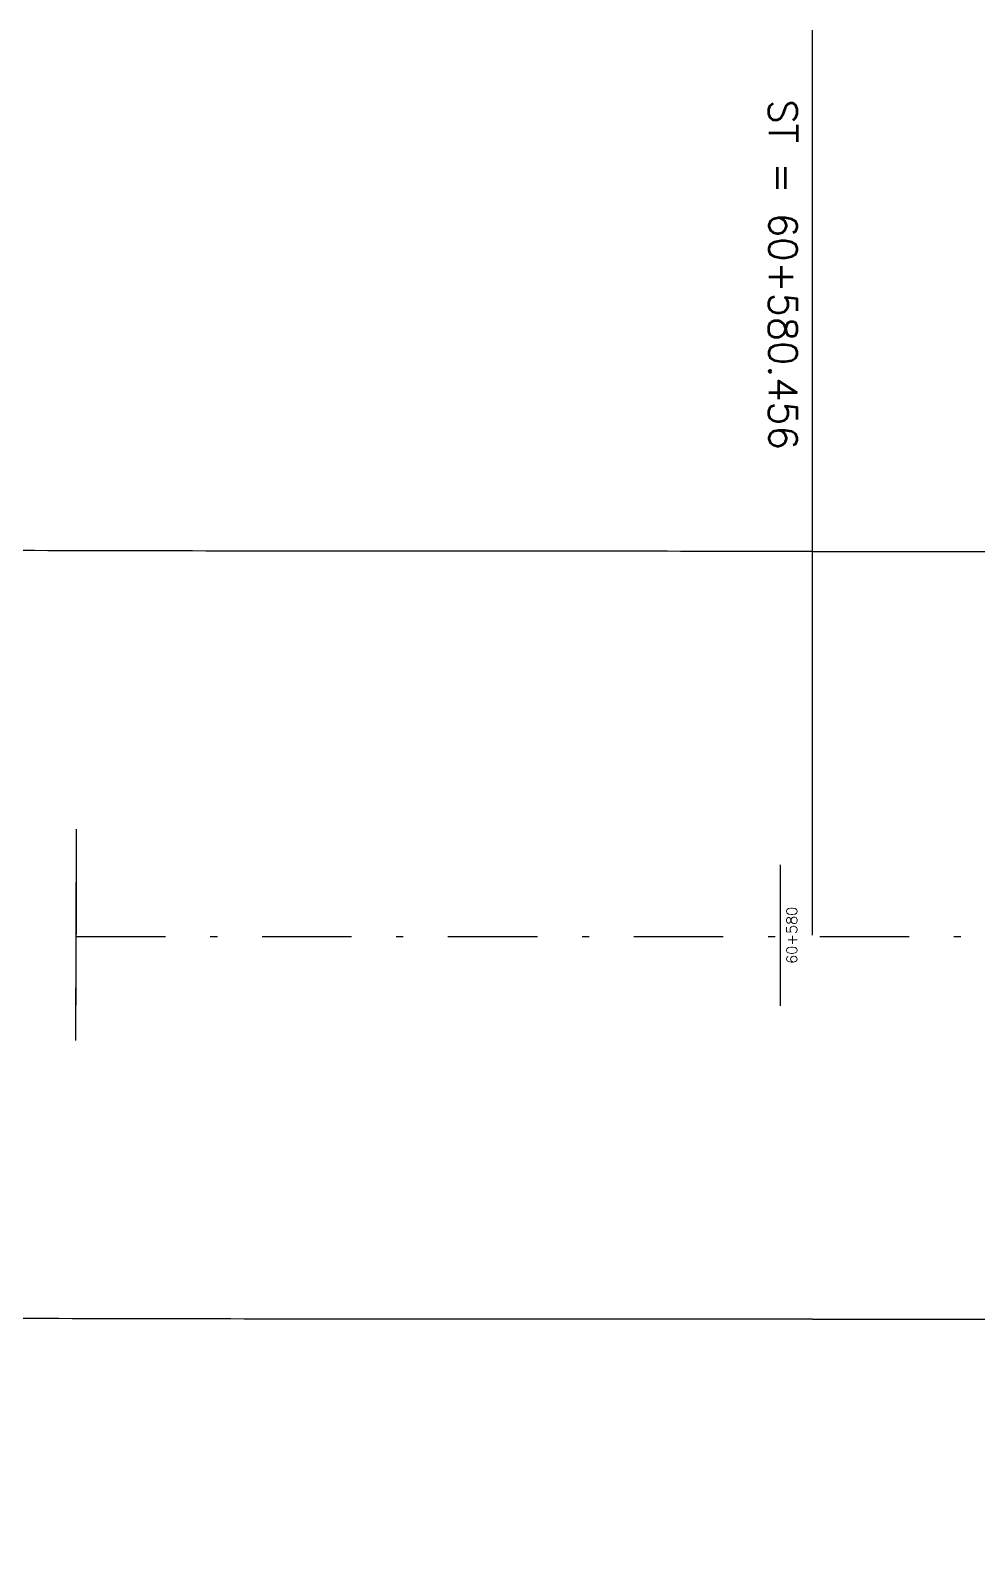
# Model space of a CAD drawing. Header units: metres. Extents: x 1080427 to 1081241, y 976768 to 977288.
# Drawn here: x 1080643.16 to 1080656.62, y 976939.58 to 976961.04 of the extents above; entities that cross this region are included whole.
import ezdxf
from ezdxf import colors
from ezdxf.entities.mleader import LeaderData, LeaderLine
from ezdxf.enums import TextEntityAlignment as Align
from ezdxf.math import Vec2, Vec3

# ---------------------------------------------------------------- set-up
doc = ezdxf.new("R2010")
doc.units = ezdxf.units.M
doc.header["$LTSCALE"] = 25.4
doc.linetypes.add('DASHDOT', pattern=[1, 0.5, -0.25, 0, -0.25])
doc.layers.add('COTA', color=1, linetype='Continuous', lineweight=30)
doc.layers.add('R80', color=3, linetype='Continuous', lineweight=30)
for name, color, linetype in [('DGEO_S3E1_NUEV_BVIA', 60, 'Continuous'), ('DGEO_S3E1_NUEV_STALBL', 7, 'Continuous'), ('dgeo_s3e1_nuevSTALBL', 7, 'Continuous'), ('dgeo_s3e1_nuevSTAPTS', 7, 'Continuous'), ('EJE PUENTE', 41, 'DASHDOT')]:
    doc.layers.add(name, color=color, linetype=linetype)
doc.styles.add('romans', font='romans.shx')

# ---------------------------------------------------------------- blocks, each defined once
blk = doc.blocks.new('sta_tic')
blk.add_line((0, -0.04165), (0, 0.04165))
blk = doc.blocks.new('lbl_tic')
blk.add_line((0, -0.04165), (0, 0.04165))

msp = doc.modelspace()

# ---------------------------------------------------------------- linework, layer by layer
at = {"layer": 'DGEO_S3E1_NUEV_BVIA'}
for p, q in [((1080654.26932, 976953.648042), (1080660.386292, 976953.648042)), ((1080654.26932, 976942.748042), (1080660.573263, 976942.748042))]:
    msp.add_line(p, q, dxfattribs=at)
for points in [[(1080654.26932, 976953.648042, -0.000131579), (1080648.273623, 976953.64962, -0.000592105), (1080642.286542, 976953.660647, -0.000986842), (1080636.308134, 976953.690536, -0.00138158), (1080630.338543, 976953.748659, -0.001776318), (1080624.378047, 976953.844344, -0.002171056), (1080618.427102, 976953.986874, -0.002565795), (1080612.486381, 976954.185486, -0.002960535), (1080606.556824, 976954.449361, -0.003355276), (1080600.639673, 976954.787619, -0.003815808), (1080594.736522, 976955.209312, -0.004144761)], [(1080654.26932, 976942.748042, -0.000131579), (1080648.265018, 976942.749623, -0.000592105), (1080642.252121, 976942.760701, -0.000986842), (1080636.230687, 976942.790811, -0.00138158), (1080630.200863, 976942.849529, -0.001776318), (1080624.16293, 976942.946467, -0.002171056), (1080618.117354, 976943.091276, -0.002565795), (1080612.064828, 976943.293641, -0.002960535), (1080606.006321, 976943.563271, -0.003355276), (1080599.943122, 976943.909898, -0.003815808), (1080593.876889, 976944.343262, -0.004144761)]]:
    msp.add_lwpolyline(points, format="xyb", dxfattribs=at)
at = {"layer": 'dgeo_s3e1_nuevSTAPTS'}
msp.add_line((1080654.26932, 976948.198042), (1080654.26932, 976961.044401), dxfattribs=at)
at = {"layer": 'EJE PUENTE', "ltscale": 0.1}
msp.add_lwpolyline([(1080643.813269, 976948.179964), (1081123.813502, 976948.179964)], dxfattribs=at)

# ---------------------------------------------------------------- block references
at = {"layer": 'DGEO_S3E1_NUEV_STALBL', "xscale": 36.01440576230493, "yscale": 36.01440576230493, "zscale": 36.01440576230493, "rotation": 359.8626294496513}
msp.add_blockref('sta_tic', (1080643.813269, 976948.206399), dxfattribs=at)
at = {"layer": 'dgeo_s3e1_nuevSTALBL'}
for name, p, xscale, yscale, zscale, rotation in [('sta_tic', (1080643.813269, 976948.206399), 24.00960384153666, 24.00960384153666, 24.00960384153666, 359.8626294496515), ('lbl_tic', (1080653.813263, 976948.198043), 24.00960384153661, 24.00960384153661, 24.00960384153661, 359.9997386672158)]:
    msp.add_blockref(name, p, dxfattribs=dict(at, xscale=xscale, yscale=yscale, zscale=zscale, rotation=rotation))

# ---------------------------------------------------------------- texts
at = {"layer": 'R80', "style": 'romans'}
msp.add_text('ST = 60+580.456', height=0.4, rotation=270, dxfattribs=at).set_placement((1080653.531779, 976955.090106, 1061), align=Align.BOTTOM_RIGHT)
msp.add_text('60+580', height=0.15, rotation=90, dxfattribs=at).set_placement((1080654.096057, 976948.198038), align=Align.BOTTOM_CENTER)

# ---------------------------------------------------------------- leaders
at = {"layer": 'COTA'}
ml = msp.add_multileader_mtext('Standard', dxfattribs=at)
ml.set_content('C.1051.07', color=3, style='romans')
ml.set_leader_properties(color=256)
ml.build(insert=Vec2(0, 0))
ml.multileader.update_dxf_attribs({"text_left_attachment_type": 6, "text_right_attachment_type": 6, "dogleg_length": 0, "arrow_head_size": 0.15})
ctx = ml.context
ctx.base_point, ctx.char_height, ctx.arrow_head_size, ctx.landing_gap_size, ctx.plane_origin, ctx.plane_x_axis, ctx.plane_y_axis = Vec3(1080659.080073, 976940.06062), 0.15, 0.15, 0, Vec3(1080658.277826, 976947.896001), Vec3(0.999935266, -0.01137822), Vec3(0.01137822, 0.999935266)
ctx.left_attachment, ctx.right_attachment, ctx.text_align_type = 6, 6, 2
notes = []
notes.append((ctx, [(1, (1, 1, 0), (1080660.187145, 976940.048022), (-1, 0), 0, [(0, [(1080660.570608, 976939.576175)], 0, [])])]))
ctx.mtext.insert, ctx.mtext.text_direction, ctx.mtext.rotation, ctx.mtext.width, ctx.mtext.defined_height, ctx.mtext.alignment, ctx.mtext.flow_direction = Vec3(1080660.189193, 976940.228011), Vec3(0.999935266, -0.01137822), 6.271806842, 3.57253977, 1.208357, 3, 5
for ctx, leaders in notes:
    for number, flags, end, landing, length, lines in leaders:
        leader = LeaderData()
        leader.index, (leader.has_last_leader_line, leader.has_dogleg_vector, leader.attachment_direction) = number, flags
        leader.last_leader_point, leader.dogleg_vector, leader.dogleg_length = Vec3(end), Vec3(landing), length
        for number, points, colour, breaks in lines:
            line = LeaderLine()
            line.index, line.vertices, line.color, line.breaks = number, Vec3.list(points), colors.encode_raw_color(colour), breaks
            leader.lines.append(line)
        ctx.leaders.append(leader)

doc.saveas('drawing.dxf')
